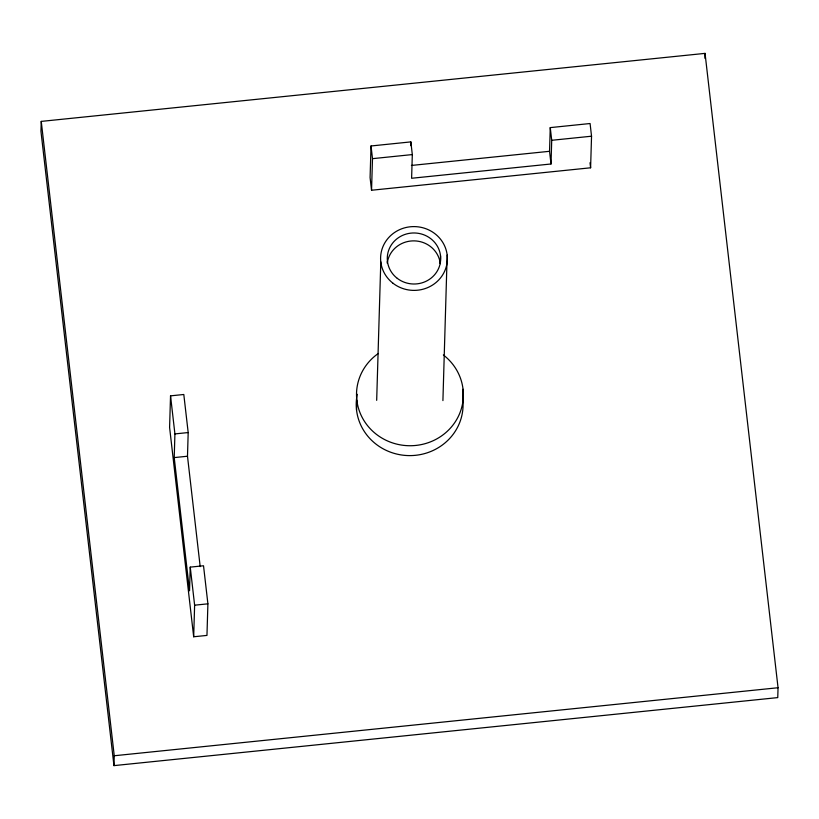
<?xml version="1.0" encoding="UTF-8"?>
<svg xmlns="http://www.w3.org/2000/svg" width="819" height="819" viewBox="0 0 819 819"><rect width="100%" height="100%" fill="white"/><g stroke="black" fill="none" stroke-linecap="round" stroke-linejoin="round"><path stroke-width="1.23" d="M41.247 121.396L40.95 131.265L113.954 765.622L777.753 697.604L778.05 687.735L705.046 53.378L41.247 121.396L114.25 755.753L113.954 765.622M170.536 395.853L169.594 427.436L193.683 636.772L206.961 635.411L207.903 603.828L203.522 565.765L190.243 567.127L189.537 590.816L174.212 457.596L174.918 433.916L170.536 395.853L183.804 394.492L188.186 432.555L187.49 456.234L200.184 566.615M193.683 636.772L194.625 605.19L190.243 567.127M356.541 410.012L356.838 400.133M371.027 145.977L370.086 177.559L371.55 190.243L590.601 167.793L591.543 136.21L590.079 123.526L550.255 127.61L549.549 151.3L551.013 163.984L411.609 178.266L412.315 154.576L410.851 141.892L371.027 145.977L372.491 158.661L371.55 190.243M376.679 400.348L380.794 261.896M387.367 263.472L387.428 261.21M410.749 145.628L410.851 141.892M440.53 255.774L440.305 263.667A26.71 25.522 1.7 0 0 414.322 240.878A26.71 25.522 1.7 0 0 387.346 262.449M442.915 400.593L447.174 255.088M463.042 389.25L462.755 399.119A53.43 51.034 1.7 0 1 407.238 455.548A53.43 51.034 1.7 0 1 357.279 394.308M551.013 163.984L551.709 140.295L550.255 127.61M704.903 58.313L705.046 53.378M372.491 158.661L412.315 154.576M551.709 140.295L591.543 136.21M411.414 165.448L549.549 151.3M174.918 433.916L188.186 432.555M174.212 457.596L187.49 456.234M194.625 605.19L207.903 603.828M114.25 755.753L778.05 687.735M590.018 162.725L590.601 167.793M443.355 354.965A53.43 51.034 1.7 0 1 448.546 430.077A53.43 51.034 1.7 0 1 369.789 428.265A53.43 51.034 1.7 0 1 378.327 353.47M393.089 283.323A33.395 31.9 1.7 0 0 446.99 263.411A33.395 31.9 1.7 0 0 401.863 228.736A33.395 31.9 1.7 0 0 393.089 283.323M397.276 278.358A26.71 25.522 1.7 0 0 440.387 262.428A26.71 25.522 1.7 0 0 404.289 234.684A26.71 25.522 1.7 0 0 397.276 278.358"/></g></svg>
